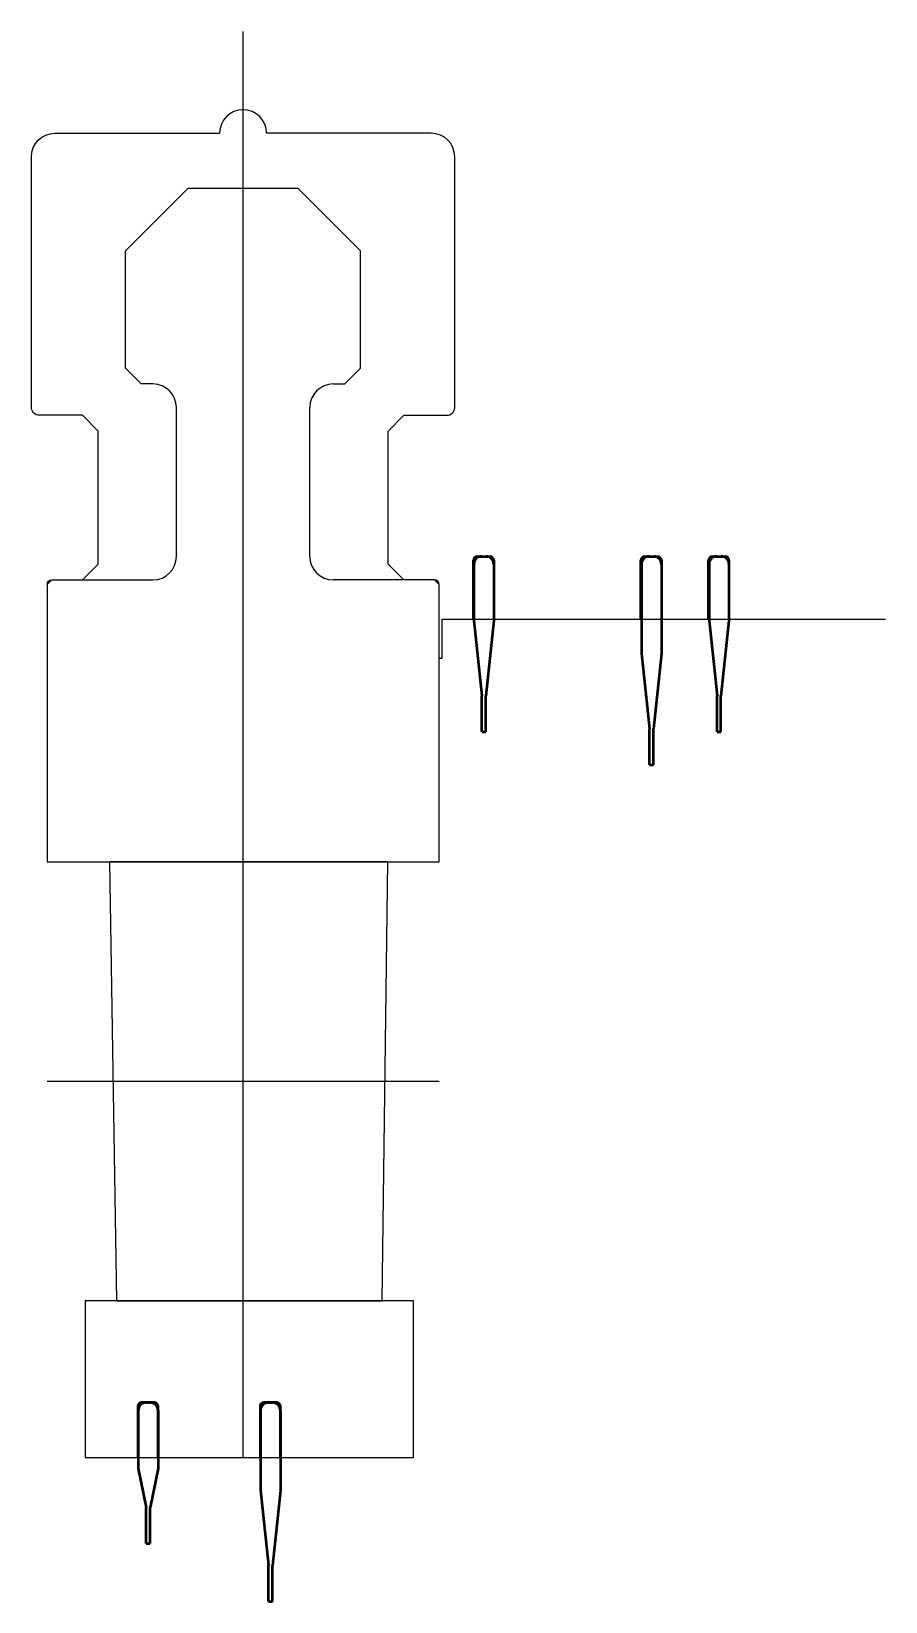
# Model space of a CAD drawing. Header units: millimetres. Extents: x 6 to 61, y 455 to 555.
import ezdxf

# ---------------------------------------------------------------- set-up
doc = ezdxf.new("R2010")
doc.units = ezdxf.units.MM
doc.layers.add('01', color=7, linetype='Continuous', lineweight=50)
for name, color, linetype in [('1粗实线', 7, 'Continuous'), ('2细实线', 1, 'Continuous'), ('细点划线', 4, 'Continuous')]:
    doc.layers.add(name, color=color, linetype=linetype)

# ---------------------------------------------------------------- blocks, each defined once
blk = doc.blocks.new('R')
at = {"layer": '01'}
for p, q in [((3898.77, 1521.62), (3898.77, 1525.37)), ((3898.8, 1525.12), (3898.8, 1522.52)), ((3898.8, 1525.12), (3898.8, 1521.52)), ((3899.02, 1525.62), (3899.82, 1525.62)), ((3900.07, 1525.37), (3900.07, 1521.62)), ((3900.07, 1525.12), (3900.07, 1522.52)), ((3900.07, 1525.12), (3900.07, 1521.52)), ((3898.8, 1521.52), (3899.31, 1516.72)), ((3900.07, 1521.52), (3899.56, 1516.72)), ((3899.31, 1514.42), (3899.31, 1516.72)), ((3899.56, 1514.42), (3899.56, 1516.72)), ((3899.31, 1514.42), (3899.56, 1514.42))]:
    blk.add_line(p, q, dxfattribs=at)
for centre, radius, start, end in [((3899.02, 1525.37), 0.25, 90, 180), ((3899.3, 1525.12), 0.5, 90, 180), ((3899.57, 1525.12), 0.5, 0, 90), ((3899.82, 1525.37), 0.25, 360, 90)]:
    blk.add_arc(centre, radius, start, end, dxfattribs=at)
blk = doc.blocks.new('R_L_short')
at = {"layer": '01'}
blk.add_line((-0.14, 4), (0.14, 4), dxfattribs=at)
blk.add_blockref('R', (-3899.43, -1521.62))
blk = doc.blocks.new('R_L_long')
at = {"layer": '01'}
for p, q in [((-0.67, 0), (-0.67, 3.75)), ((-0.64, 3.5), (-0.64, -2.2)), ((-0.64, 3.5), (-0.64, -2.2)), ((-0.42, 4), (0.38, 4)), ((-0.14, 4), (0.13, 4)), ((0.63, 3.75), (0.63, 0)), ((0.63, 3.5), (0.63, -2.2)), ((0.63, 3.5), (0.63, -2.2)), ((-0.64, -2.2), (-0.13, -7)), ((0.63, -2.2), (0.12, -7)), ((-0.13, -9.3), (-0.13, -7)), ((0.12, -9.3), (0.12, -7)), ((-0.13, -9.3), (0.12, -9.3))]:
    blk.add_line(p, q, dxfattribs=at)
for centre, radius, start, end in [((-0.42, 3.75), 0.25, 90, 180), ((-0.14, 3.5), 0.5, 90, 180), ((0.13, 3.5), 0.5, 0, 90), ((0.38, 3.75), 0.25, 360, 90)]:
    blk.add_arc(centre, radius, start, end, dxfattribs=at)
blk = doc.blocks.new('S_L_short')
at = {"layer": '01'}
for p, q in [((-0.65, 3.25), (-0.65, 0)), ((0.4, 3.5), (-0.4, 3.5)), ((-0.12, 3.5), (0.15, 3.5)), ((0.65, 0), (0.65, 3.25)), ((-0.62, 3), (-0.62, -0.7)), ((-0.62, 3), (-0.62, -0.7)), ((0.65, 3), (0.65, -0.7)), ((0.65, 3), (0.65, -0.7)), ((-0.62, -0.7), (-0.11, -3.2)), ((0.65, -0.7), (0.14, -3.2)), ((-0.11, -5.5), (-0.11, -3.2)), ((0.14, -5.5), (0.14, -3.2)), ((-0.11, -5.5), (0.14, -5.5))]:
    blk.add_line(p, q, dxfattribs=at)
for centre, radius, start, end in [((-0.4, 3.25), 0.25, 90, 180), ((-0.12, 3), 0.5, 90, 180), ((0.15, 3), 0.5, 0, 90), ((0.4, 3.25), 0.25, 0, 90)]:
    blk.add_arc(centre, radius, start, end, dxfattribs=at)
blk = doc.blocks.new('S_L_long')
at = {"layer": '01'}
for p, q in [((-0.65, 3.25), (-0.65, 0)), ((0.4, 3.5), (-0.4, 3.5)), ((-0.12, 3.5), (0.15, 3.5)), ((0.65, 0), (0.65, 3.25)), ((-0.62, 3), (-0.62, -2.1)), ((-0.62, 3), (-0.62, -2.1)), ((0.65, 3), (0.65, -2.1)), ((0.65, 3), (0.65, -2.1)), ((-0.62, -2.1), (-0.11, -6.9)), ((0.65, -2.1), (0.14, -6.9)), ((-0.11, -9.2), (-0.11, -6.9)), ((0.14, -9.2), (0.14, -6.9)), ((-0.11, -9.2), (0.14, -9.2))]:
    blk.add_line(p, q, dxfattribs=at)
for centre, radius, start, end in [((-0.4, 3.25), 0.25, 90, 180), ((-0.12, 3), 0.5, 90, 180), ((0.15, 3), 0.5, 0, 90), ((0.4, 3.25), 0.25, 0, 90)]:
    blk.add_arc(centre, radius, start, end, dxfattribs=at)

msp = doc.modelspace()

# ---------------------------------------------------------------- linework, layer by layer
at = {"layer": '1粗实线', "ltscale": 0.1, "extrusion": (-1.22465e-16, 0, -1)}
for p, q in [((8, 548.5), (18.5, 548.5)), ((6.5, 531), (6.5, 547)), ((9.75, 530.5), (7, 530.5)), ((10.75, 529.5), (9.75, 530.5)), ((10.75, 521), (10.75, 529.5)), ((9.75, 520), (10.75, 521))]:
    msp.add_line(p, q, dxfattribs=at)
at = {"layer": '1粗实线', "ltscale": 0.1}
for p, q in [((32, 548.5), (21.5, 548.5)), ((32, 548.5), (21.5, 548.5)), ((33.5, 531), (33.5, 547)), ((33.5, 531), (33.5, 547)), ((12.5, 541), (16.5, 545)), ((16.5, 545), (23.5, 545)), ((27.5, 541), (23.5, 545)), ((12.5, 533.5), (12.5, 541)), ((27.5, 533.5), (27.5, 541)), ((13.5, 532.5), (12.5, 533.5)), ((26.5, 532.5), (27.5, 533.5)), ((14.25, 532.5), (13.5, 532.5)), ((25.75, 532.5), (26.5, 532.5)), ((15.75, 521.5), (15.75, 531)), ((24.25, 521.5), (24.25, 531)), ((29.25, 529.5), (30.25, 530.5)), ((30.25, 530.5), (33, 530.5)), ((30.25, 530.5), (33, 530.5)), ((29.25, 521), (29.25, 529.5)), ((30.25, 520), (29.25, 521)), ((7.5, 519.7), (7.8, 520)), ((7.5, 519.7), (7.5, 502)), ((7.8, 520), (14.25, 520)), ((32.2, 520), (25.75, 520)), ((32.2, 520), (30.25, 520)), ((32.5, 519.7), (32.2, 520)), ((32.5, 502), (32.5, 519.7)), ((32.5, 515), (32.5, 519.7)), ((32.7, 515), (32.7, 517.5)), ((32.7, 517.5), (60.98, 517.5)), ((32.5, 515), (32.7, 515)), ((7.5, 502), (32.5, 502)), ((11.47, 502), (11.92, 474)), ((28.88, 474), (29.23, 502)), ((9.92, 474), (9.92, 464)), ((30.88, 474), (9.92, 474)), ((30.88, 464), (30.88, 474)), ((9.92, 464), (30.88, 464))]:
    msp.add_line(p, q, dxfattribs=at)
at = {"layer": '1粗实线'}
for centre, radius, start, end in [((20, 548.5), 1.5, 0, 180), ((32, 547), 1.5, 0, 90), ((14.25, 531), 1.5, 0, 90), ((25.75, 531), 1.5, 90, 180), ((33, 531), 0.5, 270, 0), ((14.25, 521.5), 1.5, 270, 0), ((25.75, 521.5), 1.5, 180, 270), ((32.2, 519.7), 0.3, 0, 90)]:
    msp.add_arc(centre, radius, start, end, dxfattribs=at)
at = {"layer": '1粗实线', "extrusion": (-1.22465e-16, 0, -1)}
for centre, radius, start, end in [((-8, 547), 1.5, 0, 90), ((-7, 531), 0.5, 270, 0), ((-7.8, 519.7), 0.3, 0, 90)]:
    msp.add_arc(centre, radius, start, end, dxfattribs=at)
at = {"layer": '2细实线', "ltscale": 0.1}
for p, q in [((29.23, 502), (11.47, 502)), ((11.92, 474), (28.88, 474))]:
    msp.add_line(p, q, dxfattribs=at)
at = {"layer": '细点划线', "ltscale": 0.1}
for p, q in [((20, 464), (20, 555)), ((7.5, 488), (32.5, 488))]:
    msp.add_line(p, q, dxfattribs=at)

# ---------------------------------------------------------------- block references
at = {"layer": '1粗实线'}
for name, p in [('R_L_short', (35.35, 517.5)), ('R_L_long', (46.05, 517.5)), ('R_L_short', (50.35, 517.5)), ('S_L_short', (13.93, 464)), ('S_L_long', (21.73, 464))]:
    msp.add_blockref(name, p, dxfattribs=at)

doc.saveas('drawing.dxf')
